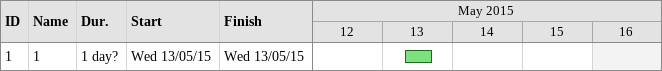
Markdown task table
| ID | Task | Duration | Start | Finish |
|---|---|---|---|---|
| 1 | 1 | 1d? | 2015-05-13 | 2015-05-13 |
